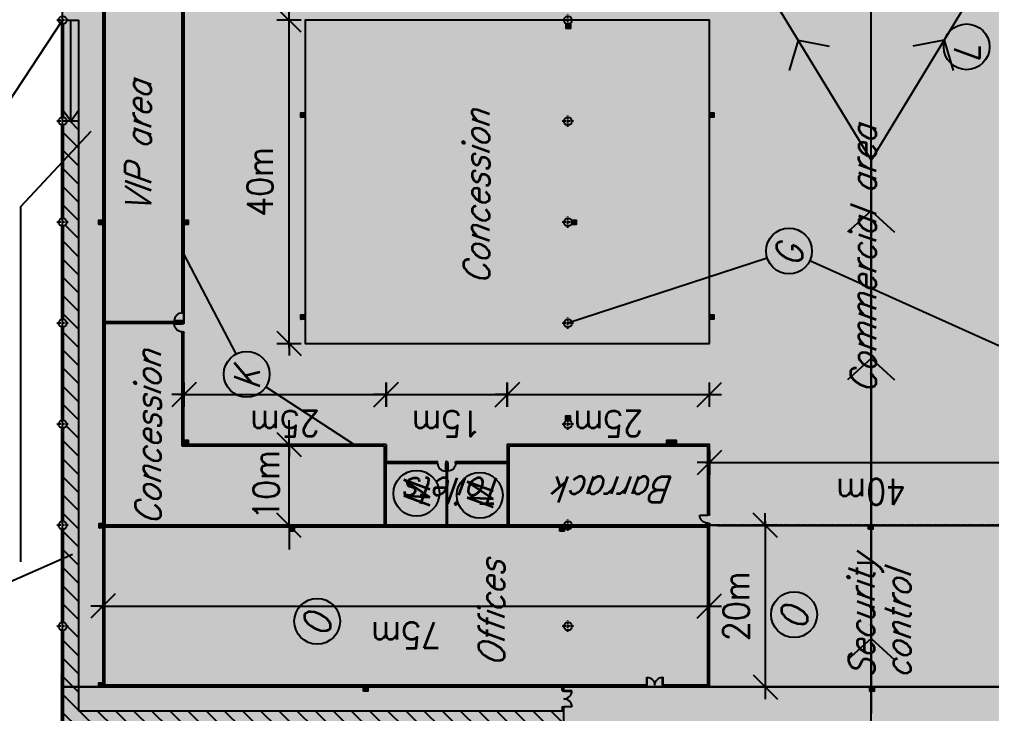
# Model space of a CAD drawing. Header units: millimetres. Extents: x -1 to 12300, y -1929 to 2470.
# Drawn here: x 7131 to 7251.3, y -1260 to -1174.1 of the extents above; entities that cross this region are included whole.
import ezdxf

# ---------------------------------------------------------------- set-up
doc = ezdxf.new("R2010")
doc.units = ezdxf.units.MM
doc.linetypes.add('DASHDOTBERNUZ', pattern=[0.8, 0.4, -0.2, 0, -0.2])
doc.linetypes.add('HIDDENBERNUZ', pattern=[0.3, 0.2, -0.1])
doc.layers.get('0').update_dxf_attribs({"color": 250})
for name, color, linetype in [('01A', 250, 'HIDDENBERNUZ'), ('01C', 250, 'Continuous'), ('01cotes', 200, 'Continuous'), ('01TXT', 250, 'Continuous'), ('01TXTINCENDIext', 7, 'Continuous'), ('01TXTINCENDIman', 7, 'Continuous'), ('01TXTmaterial', 31, 'Continuous'), ('05CPIL', 250, 'Continuous'), ('0Terminal', 250, 'Continuous'), ('espais terminal', 9, 'Continuous'), ('fluxes', 9, 'Continuous')]:
    doc.layers.add(name, color=color, linetype=linetype)
doc.layers.add('_AUXILIAR', color=135, linetype='Continuous', plot=False)
doc.layers.add('TR-AUX-OFICINES', color=9, linetype='Continuous', plot=False)
doc.styles.add('_FERROS', font='romans.shx', dxfattribs={"width": 0.9})
doc.styles.add('_PEGATINES', font='romans.shx', dxfattribs={"width": 0.9, "oblique": 20})
doc.dimstyles.new('_100PS1500', dxfattribs={"dimtxt": 3.2, "dimasz": 3, "dimexe": 0.18, "dimexo": 0.0625, "dimgap": 2, "dimtad": 1, "dimrnd": 0.01, "dimzin": 12, "dimdsep": 46, "dimtxsty": '_FERROS', "dimblk": 'OBLIQUE', "dimcen": 0.09, "dimdle": 0.5, "dimse1": 1, "dimse2": 1, "dimclrt": 7, "dimadec": 0, "dimazin": 0, "dimtfac": 1, "dimtix": 1, "dimtmove": 2, "dimatfit": 3, "dimldrblk": 'OBLIQUE', "dimfxl": 1, "dimtvp": 0.882353, "dimtolj": 1, "dimtzin": 0, "dimarcsym": 0})

# ---------------------------------------------------------------- blocks, each defined once
blk = doc.blocks.new('_PIL0')
at = {"color": 3, "linetype": 'DASHDOTBERNUZ', "ltscale": 0.4}
for p, q in [((0.7, 0), (-0.7, 0)), ((0, -0.7), (0, 0.7))]:
    blk.add_line(p, q, dxfattribs=at)
blk.add_circle((0, 0), 0.5)
blk = doc.blocks.new('*U20')
at = {"layer": '05CPIL'}
blk.add_blockref('_PIL0', (0, 0), dxfattribs=at)
blk = doc.blocks.new('*U21')
at = {"layer": '05CPIL', "color": 0, "linetype": 'ByBlock', "lineweight": -2, "transparency": 16777216}
for p in [(0, 125), (62.5, 125), (0, 112.5), (62.5, 112.5), (0, 100), (62.5, 100), (0, 87.5), (62.5, 87.5), (0, 75), (62.5, 75), (0, 62.5), (62.5, 62.5), (0, 50), (62.5, 50), (0, 37.5), (62.5, 37.5), (0, 25), (62.5, 25), (0, 12.5), (62.5, 12.5), (0, 0), (62.5, 0)]:
    blk.add_blockref('*U20', p, dxfattribs=at)
blk = doc.blocks.new('portadoble')
at = {"layer": '01C'}
for p, q in [((0, -0.2), (0, 0)), ((0, 0), (0.08, 0)), ((0.08, 0), (0.08, -0.2)), ((2.08, 0), (2.08, -0.2)), ((2.15, 0), (2.08, 0)), ((2.15, -0.2), (2.15, 0)), ((0.08, -0.2), (0, -0.2)), ((0.08, -1.2), (0.08, -0.2)), ((0.08, -0.2), (0.11, -0.2)), ((0.11, -1.2), (0.08, -1.2)), ((0.11, -0.2), (0.11, -1.2)), ((2.04, -0.2), (2.04, -1.2)), ((2.08, -0.2), (2.04, -0.2)), ((2.04, -1.2), (2.08, -1.2)), ((2.08, -1.2), (2.08, -0.2)), ((2.08, -0.2), (2.15, -0.2))]:
    blk.add_line(p, q, dxfattribs=at)
for centre, start, end in [((0.07, -0.2), 271.9192, 359.9782), ((2.08, -0.2), 180.0219, 268.0808)]:
    blk.add_arc(centre, 1, start, end, dxfattribs=at)
blk = doc.blocks.new('_Oblique')
for p, q in [((0, -0.5), (0, 0.5)), ((0, 0), (0.5, 0))]:
    blk.add_line(p, q)
at = {"layer": '01C', "color": 7, "linetype": 'ByBlock', "lineweight": -2}
blk.add_line((-0.5, -0.5), (0.5, 0.5), dxfattribs=at)
blk = doc.blocks.new('*D84')
at = {"layer": '01cotes', "color": 0, "lineweight": -2, "transparency": 16777216}
blk.add_line((7164.4, -1214.73), (7164.4, -1173.73), dxfattribs=at)
at = {"layer": 'DEFPOINTS', "color": 0, "transparency": 16777216}
for p in [(7164.4, -1174.23), (7164.4, -1174.23), (7164.4, -1214.23)]:
    blk.add_point(p, dxfattribs=at)
at = {"layer": '01cotes', "color": 0, "lineweight": -2, "transparency": 16777216, "xscale": 3, "yscale": 3, "zscale": 3}
for p, rotation in [((7164.4, -1174.23), 90), ((7164.4, -1214.23), 270)]:
    blk.add_blockref('_Oblique', p, dxfattribs=dict(at, rotation=rotation))
at = {"layer": '01cotes', "color": 7, "transparency": 16777216, "insert": (7160.8, -1194.23), "char_height": 3.2, "attachment_point": 5, "rotation": 90, "style": '_FERROS'}
blk.add_mtext('\\A1;40m', dxfattribs=at)
blk = doc.blocks.new('*D87')
at = {"layer": '01cotes', "color": 0, "lineweight": -2, "transparency": 16777216}
blk.add_line((7223.31, -1236.23), (7223.31, -1257.23), dxfattribs=at)
at = {"layer": 'DEFPOINTS', "color": 0, "transparency": 16777216}
for p in [(7223.31, -1236.73), (7223.31, -1256.73), (7223.31, -1256.73)]:
    blk.add_point(p, dxfattribs=at)
at = {"layer": '01cotes', "color": 0, "lineweight": -2, "transparency": 16777216, "xscale": 3, "yscale": 3, "zscale": 3}
for p, rotation in [((7223.31, -1236.73), 90), ((7223.31, -1256.73), 270)]:
    blk.add_blockref('_Oblique', p, dxfattribs=dict(at, rotation=rotation))
at = {"layer": '01cotes', "color": 7, "transparency": 16777216, "insert": (7219.71, -1246.73), "char_height": 3.2, "attachment_point": 5, "rotation": 90, "style": '_FERROS'}
blk.add_mtext('\\A1;20m', dxfattribs=at)
blk = doc.blocks.new('Porta')
at = {"layer": '01C'}
for p, q in [((0, 0.03), (-1, 0.03)), ((-1, 0.03), (-1, 0)), ((-1, 0), (0, 0)), ((0, 1.08), (0, 1)), ((0.2, 1.08), (0, 1.08)), ((0, 1), (0.2, 1)), ((0, 0), (0, 0.03)), ((0, 0), (0, -0.08)), ((0.2, 0), (0, 0)), ((0.2, 1), (0.2, 1.08)), ((0.2, -0.08), (0.2, 0)), ((0, -0.08), (0.2, -0.08))]:
    blk.add_line(p, q, dxfattribs=at)
blk.add_arc((0, 0), 1, 90.0219, 178.0808, dxfattribs=at)
blk = doc.blocks.new('*D202')
at = {"layer": '01cotes', "color": 0, "lineweight": -2, "transparency": 16777216}
blk.add_line((7215.89, -1228.98), (7256.89, -1228.98), dxfattribs=at)
at = {"layer": 'DEFPOINTS', "color": 0, "transparency": 16777216}
for p in [(7216.39, -1228.98), (7256.39, -1228.98), (7256.39, -1228.98)]:
    blk.add_point(p, dxfattribs=at)
at = {"layer": '01cotes', "color": 0, "lineweight": -2, "transparency": 16777216, "xscale": 3, "yscale": 3, "zscale": 3, "rotation": 180}
blk.add_blockref('_Oblique', (7216.39, -1228.98), dxfattribs=at)
at = {"layer": '01cotes', "color": 0, "lineweight": -2, "transparency": 16777216, "xscale": 3, "yscale": 3, "zscale": 3}
blk.add_blockref('_Oblique', (7256.39, -1228.98), dxfattribs=at)
at = {"layer": '01cotes', "color": 7, "transparency": 16777216, "insert": (7236.39, -1232.58), "char_height": 3.2, "attachment_point": 5, "rotation": 180, "style": '_FERROS'}
blk.add_mtext('\\A1;40m', dxfattribs=at)
blk = doc.blocks.new('*D203')
at = {"layer": '01cotes', "color": 0, "lineweight": -2, "transparency": 16777216}
blk.add_line((7190.89, -1220.56), (7216.89, -1220.56), dxfattribs=at)
at = {"layer": 'DEFPOINTS', "color": 0, "transparency": 16777216}
for p in [(7191.39, -1220.56), (7216.39, -1220.56), (7216.39, -1220.56)]:
    blk.add_point(p, dxfattribs=at)
at = {"layer": '01cotes', "color": 0, "lineweight": -2, "transparency": 16777216, "xscale": 3, "yscale": 3, "zscale": 3, "rotation": 180}
blk.add_blockref('_Oblique', (7191.39, -1220.56), dxfattribs=at)
at = {"layer": '01cotes', "color": 0, "lineweight": -2, "transparency": 16777216, "xscale": 3, "yscale": 3, "zscale": 3}
blk.add_blockref('_Oblique', (7216.39, -1220.56), dxfattribs=at)
at = {"layer": '01cotes', "color": 7, "transparency": 16777216, "insert": (7203.89, -1224.16), "char_height": 3.2, "attachment_point": 5, "rotation": 180, "style": '_FERROS'}
blk.add_mtext('\\A1;25m', dxfattribs=at)
blk = doc.blocks.new('*D204')
at = {"layer": '01cotes', "color": 0, "lineweight": -2, "transparency": 16777216}
blk.add_line((7175.89, -1220.56), (7191.89, -1220.56), dxfattribs=at)
at = {"layer": 'DEFPOINTS', "color": 0, "transparency": 16777216}
for p in [(7176.39, -1220.56), (7191.39, -1220.56), (7191.39, -1220.56)]:
    blk.add_point(p, dxfattribs=at)
at = {"layer": '01cotes', "color": 0, "lineweight": -2, "transparency": 16777216, "xscale": 3, "yscale": 3, "zscale": 3, "rotation": 180}
blk.add_blockref('_Oblique', (7176.39, -1220.56), dxfattribs=at)
at = {"layer": '01cotes', "color": 0, "lineweight": -2, "transparency": 16777216, "xscale": 3, "yscale": 3, "zscale": 3}
blk.add_blockref('_Oblique', (7191.39, -1220.56), dxfattribs=at)
at = {"layer": '01cotes', "color": 7, "transparency": 16777216, "insert": (7183.89, -1224.16), "char_height": 3.2, "attachment_point": 5, "rotation": 180, "style": '_FERROS'}
blk.add_mtext('\\A1;15m', dxfattribs=at)
blk = doc.blocks.new('*D205')
at = {"layer": '01cotes', "color": 0, "lineweight": -2, "transparency": 16777216}
blk.add_line((7150.89, -1220.56), (7176.89, -1220.56), dxfattribs=at)
at = {"layer": 'DEFPOINTS', "color": 0, "transparency": 16777216}
for p in [(7151.39, -1220.56), (7176.39, -1220.56), (7176.39, -1220.56)]:
    blk.add_point(p, dxfattribs=at)
at = {"layer": '01cotes', "color": 0, "lineweight": -2, "transparency": 16777216, "xscale": 3, "yscale": 3, "zscale": 3, "rotation": 180}
blk.add_blockref('_Oblique', (7151.39, -1220.56), dxfattribs=at)
at = {"layer": '01cotes', "color": 0, "lineweight": -2, "transparency": 16777216, "xscale": 3, "yscale": 3, "zscale": 3}
blk.add_blockref('_Oblique', (7176.39, -1220.56), dxfattribs=at)
at = {"layer": '01cotes', "color": 7, "transparency": 16777216, "insert": (7163.89, -1224.16), "char_height": 3.2, "attachment_point": 5, "rotation": 180, "style": '_FERROS'}
blk.add_mtext('\\A1;25m', dxfattribs=at)
blk = doc.blocks.new('*D206')
at = {"layer": '01cotes', "color": 0, "lineweight": -2, "transparency": 16777216}
blk.add_line((7140.89, -1246.73), (7216.89, -1246.73), dxfattribs=at)
at = {"layer": 'DEFPOINTS', "color": 0, "transparency": 16777216}
for p in [(7141.39, -1246.73), (7216.39, -1246.73), (7216.39, -1246.73)]:
    blk.add_point(p, dxfattribs=at)
at = {"layer": '01cotes', "color": 0, "lineweight": -2, "transparency": 16777216, "xscale": 3, "yscale": 3, "zscale": 3, "rotation": 180}
blk.add_blockref('_Oblique', (7141.39, -1246.73), dxfattribs=at)
at = {"layer": '01cotes', "color": 0, "lineweight": -2, "transparency": 16777216, "xscale": 3, "yscale": 3, "zscale": 3}
blk.add_blockref('_Oblique', (7216.39, -1246.73), dxfattribs=at)
at = {"layer": '01cotes', "color": 7, "transparency": 16777216, "insert": (7178.89, -1250.33), "char_height": 3.2, "attachment_point": 5, "rotation": 180, "style": '_FERROS'}
blk.add_mtext('\\A1;75m', dxfattribs=at)
blk = doc.blocks.new('*D235')
at = {"layer": '01cotes', "color": 0, "lineweight": -2, "transparency": 16777216}
for p, q in [((7164.4, -1226.73), (7164.4, -1223.73)), ((7164.4, -1236.73), (7164.4, -1226.73)), ((7164.4, -1236.73), (7164.4, -1239.73))]:
    blk.add_line(p, q, dxfattribs=at)
at = {"layer": 'DEFPOINTS', "color": 0, "transparency": 16777216}
for p in [(7164.4, -1226.73), (7164.4, -1226.73), (7164.4, -1236.73)]:
    blk.add_point(p, dxfattribs=at)
at = {"layer": '01cotes', "color": 0, "lineweight": -2, "transparency": 16777216, "xscale": 3, "yscale": 3, "zscale": 3}
for p, rotation in [((7164.4, -1226.73), 270), ((7164.4, -1236.73), 90)]:
    blk.add_blockref('_Oblique', p, dxfattribs=dict(at, rotation=rotation))
at = {"layer": '01cotes', "color": 7, "transparency": 16777216, "insert": (7161.57, -1231.73), "char_height": 3.2, "attachment_point": 5, "rotation": 90, "style": '_FERROS'}
blk.add_mtext('\\A1;10m', dxfattribs=at)
blk = doc.blocks.new('A$C39DC0D00')
at = {"layer": '01TXTINCENDIext'}
h = blk.add_hatch(color=7, dxfattribs=at)
h.dxf.hatch_style = 1
h.paths.add_polyline_path([(0.53, 0.54), (0, 0.54), (0, 0), (0.53, 0)])
h.paths.add_polyline_path([(0.51, 0.51), (0.51, 0.03, -0.414214), (0.5, 0.02), (0.03, 0.02, -0.414214), (0.02, 0.03), (0.02, 0.51, -0.414214), (0.03, 0.52), (0.5, 0.52, -0.414214)], flags=16)
h.paths.add_polyline_path([(0.35, 0.45), (0.34, 0.44), (0.34, 0.45), (0.33, 0.45), (0.32, 0.45), (0.32, 0.45), (0.31, 0.45), (0.31, 0.45), (0.29, 0.45), (0.27, 0.45), (0.27, 0.45), (0.27, 0.45), (0.27, 0.45), (0.27, 0.44), (0.27, 0.44), (0.28, 0.43), (0.28, 0.42, -0.120407), (0.33, 0.4, -0.22624), (0.33, 0.39), (0.33, 0.05, -0.414214), (0.32, 0.04), (0.21, 0.04, -0.414214), (0.19, 0.05), (0.19, 0.08), (0.17, 0.08), (0.17, 0.08), (0.17, 0.1), (0.17, 0.1), (0.17, 0.11), (0.17, 0.11), (0.17, 0.14), (0.17, 0.14), (0.17, 0.14), (0.17, 0.17), (0.16, 0.19), (0.14, 0.24), (0.13, 0.27), (0.12, 0.29), (0.12, 0.31), (0.11, 0.33), (0.11, 0.35), (0.11, 0.38), (0.12, 0.39), (0.13, 0.4), (0.14, 0.42), (0.15, 0.43), (0.16, 0.44), (0.18, 0.44), (0.2, 0.45), (0.22, 0.46), (0.24, 0.46), (0.25, 0.46), (0.25, 0.46), (0.28, 0.48), (0.31, 0.49), (0.33, 0.5), (0.33, 0.49), (0.32, 0.49), (0.29, 0.47), (0.28, 0.47), (0.29, 0.47), (0.31, 0.46), (0.33, 0.46), (0.35, 0.45), (0.35, 0.45)], flags=0)
h.paths.add_polyline_path([(0.25, 0.44), (0.25, 0.44), (0.25, 0.44), (0.25, 0.44), (0.25, 0.43), (0.24, 0.42, 0.110621), (0.2, 0.4, 0.22624), (0.19, 0.39), (0.19, 0.1), (0.19, 0.1), (0.18, 0.1), (0.18, 0.11), (0.19, 0.11), (0.19, 0.14), (0.18, 0.14), (0.18, 0.15), (0.18, 0.17), (0.17, 0.2), (0.16, 0.23), (0.14, 0.27), (0.13, 0.3), (0.13, 0.33), (0.12, 0.35), (0.13, 0.37), (0.13, 0.39), (0.14, 0.41), (0.16, 0.42), (0.18, 0.43), (0.21, 0.44), (0.22, 0.44)], flags=0)
h = blk.add_hatch(color=10, dxfattribs=at)
h.paths.add_polyline_path([(0.51, 0.51, 0.414214), (0.5, 0.52), (0.03, 0.52, 0.414214), (0.02, 0.51), (0.02, 0.03, 0.414214), (0.03, 0.02), (0.5, 0.02, 0.414214), (0.51, 0.03)])
h.paths.add_polyline_path([(0.12, 0.31), (0.11, 0.33), (0.11, 0.35), (0.11, 0.38), (0.12, 0.39), (0.13, 0.4), (0.14, 0.42), (0.15, 0.43), (0.16, 0.44), (0.18, 0.44), (0.2, 0.45), (0.22, 0.46), (0.24, 0.46), (0.25, 0.46), (0.25, 0.46), (0.28, 0.48), (0.31, 0.49), (0.33, 0.5), (0.33, 0.49), (0.32, 0.49), (0.29, 0.47), (0.28, 0.47), (0.29, 0.47), (0.31, 0.46), (0.33, 0.46), (0.35, 0.45), (0.35, 0.45), (0.35, 0.45), (0.34, 0.44), (0.34, 0.45), (0.33, 0.45), (0.32, 0.45), (0.32, 0.45), (0.31, 0.45), (0.31, 0.45), (0.29, 0.45), (0.27, 0.45), (0.27, 0.45), (0.27, 0.45), (0.27, 0.45), (0.27, 0.44), (0.27, 0.44), (0.28, 0.43), (0.28, 0.42, -0.120407), (0.33, 0.4, -0.22624), (0.33, 0.39), (0.33, 0.05, -0.414214), (0.32, 0.04), (0.21, 0.04, -0.414214), (0.19, 0.05), (0.19, 0.08), (0.17, 0.08), (0.17, 0.08), (0.17, 0.1), (0.17, 0.1), (0.17, 0.11), (0.17, 0.11), (0.17, 0.14), (0.17, 0.14), (0.17, 0.14), (0.17, 0.17), (0.16, 0.19), (0.14, 0.24), (0.13, 0.27), (0.12, 0.29)], flags=16)
h.paths.add_polyline_path([(0.13, 0.33), (0.12, 0.35), (0.13, 0.37), (0.13, 0.39), (0.14, 0.41), (0.16, 0.42), (0.18, 0.43), (0.21, 0.44), (0.22, 0.44), (0.25, 0.44), (0.25, 0.44), (0.25, 0.44), (0.25, 0.44), (0.25, 0.43), (0.24, 0.42, 0.110621), (0.2, 0.4, 0.22624), (0.19, 0.39), (0.19, 0.1), (0.19, 0.1), (0.18, 0.1), (0.18, 0.11), (0.19, 0.11), (0.19, 0.14), (0.18, 0.14), (0.18, 0.15), (0.18, 0.17), (0.17, 0.2), (0.16, 0.23), (0.14, 0.27), (0.13, 0.3)], flags=0)
h.paths.add_polyline_path([(0.19, 0.39, -0.22624), (0.2, 0.4, -0.110621), (0.24, 0.42), (0.25, 0.43), (0.25, 0.44), (0.25, 0.44), (0.25, 0.44), (0.25, 0.44), (0.22, 0.44), (0.21, 0.44), (0.18, 0.43), (0.16, 0.42), (0.14, 0.41), (0.13, 0.39), (0.13, 0.37), (0.12, 0.35), (0.13, 0.33), (0.13, 0.3), (0.14, 0.27), (0.16, 0.23), (0.17, 0.2), (0.18, 0.17), (0.18, 0.15), (0.18, 0.14), (0.19, 0.14), (0.19, 0.11), (0.18, 0.11), (0.18, 0.1), (0.19, 0.1), (0.19, 0.1)], flags=0)
h = blk.add_hatch(color=255, dxfattribs=at)
h.paths.add_polyline_path([(0.33, 0.39, 0.22624), (0.33, 0.4, 0.120407), (0.28, 0.42), (0.28, 0.43), (0.27, 0.44), (0.27, 0.44), (0.27, 0.45), (0.27, 0.45), (0.27, 0.45), (0.27, 0.45), (0.29, 0.45), (0.31, 0.45), (0.31, 0.45), (0.32, 0.45), (0.32, 0.45), (0.33, 0.45), (0.34, 0.45), (0.34, 0.44), (0.35, 0.45), (0.35, 0.45), (0.35, 0.45), (0.33, 0.46), (0.31, 0.46), (0.29, 0.47), (0.28, 0.47), (0.29, 0.47), (0.32, 0.49), (0.33, 0.49), (0.33, 0.5), (0.31, 0.49), (0.28, 0.48), (0.25, 0.46), (0.25, 0.46), (0.24, 0.46), (0.22, 0.46), (0.2, 0.45), (0.18, 0.44), (0.16, 0.44), (0.15, 0.43), (0.14, 0.42), (0.13, 0.4), (0.12, 0.39), (0.11, 0.38), (0.11, 0.35), (0.11, 0.33), (0.12, 0.31), (0.12, 0.29), (0.13, 0.27), (0.14, 0.24), (0.16, 0.19), (0.17, 0.17), (0.17, 0.14), (0.17, 0.14), (0.17, 0.14), (0.17, 0.11), (0.17, 0.11), (0.17, 0.1), (0.17, 0.1), (0.17, 0.08), (0.17, 0.08), (0.19, 0.08), (0.19, 0.05, 0.414214), (0.21, 0.04), (0.32, 0.04, 0.414214), (0.33, 0.05)])
h.paths.add_polyline_path([(0.19, 0.1), (0.19, 0.1), (0.18, 0.1), (0.18, 0.11), (0.19, 0.11), (0.19, 0.14), (0.18, 0.14), (0.18, 0.15), (0.18, 0.17), (0.17, 0.2), (0.16, 0.23), (0.14, 0.27), (0.13, 0.3), (0.13, 0.33), (0.12, 0.35), (0.13, 0.37), (0.13, 0.39), (0.14, 0.41), (0.16, 0.42), (0.18, 0.43), (0.21, 0.44), (0.22, 0.44), (0.25, 0.44), (0.25, 0.44), (0.25, 0.44), (0.25, 0.44), (0.25, 0.43), (0.24, 0.42, 0.110621), (0.2, 0.4, 0.22624), (0.19, 0.39)], flags=16)
blk.add_hatch(color=10, dxfattribs=at).paths.add_polyline_path([(0.19, 0.39, -0.22624), (0.2, 0.4, -0.110621), (0.24, 0.42), (0.25, 0.43), (0.25, 0.44), (0.25, 0.44), (0.25, 0.44), (0.25, 0.44), (0.22, 0.44), (0.21, 0.44), (0.18, 0.43), (0.16, 0.42), (0.14, 0.41), (0.13, 0.39), (0.13, 0.37), (0.12, 0.35), (0.13, 0.33), (0.13, 0.3), (0.14, 0.27), (0.16, 0.23), (0.17, 0.2), (0.18, 0.17), (0.18, 0.15), (0.18, 0.14), (0.19, 0.14), (0.19, 0.11), (0.18, 0.11), (0.18, 0.1), (0.19, 0.1), (0.19, 0.1)])
at = {"layer": '01TXTINCENDIext', "color": 255}
for p, q in [((0.02, 0.03), (0.02, 0.51)), ((0.03, 0.52), (0.5, 0.52)), ((0.5, 0.02), (0.03, 0.02)), ((0.51, 0.51), (0.51, 0.03))]:
    blk.add_line(p, q, dxfattribs=at)
at = {"layer": '01TXTINCENDIext', "color": 7}
blk.add_lwpolyline([(0, 0.54), (0.53, 0.54), (0.53, 0), (0, 0)], close=True, dxfattribs=at)
at = {"layer": '01TXTINCENDIext', "color": 255}
for points in [[(0.28, 0.42), (0.28, 0.43), (0.27, 0.44), (0.27, 0.44), (0.27, 0.45), (0.27, 0.45), (0.27, 0.45), (0.27, 0.45), (0.29, 0.45), (0.31, 0.45), (0.31, 0.45), (0.32, 0.45), (0.32, 0.45), (0.33, 0.45), (0.34, 0.45), (0.34, 0.44), (0.35, 0.45), (0.35, 0.45), (0.35, 0.45), (0.33, 0.46), (0.31, 0.46), (0.29, 0.47), (0.28, 0.47), (0.29, 0.47), (0.32, 0.49), (0.33, 0.49), (0.33, 0.5), (0.31, 0.49), (0.28, 0.48), (0.25, 0.46), (0.25, 0.46), (0.24, 0.46), (0.22, 0.46), (0.2, 0.45), (0.18, 0.44), (0.16, 0.44), (0.15, 0.43), (0.14, 0.42), (0.13, 0.4), (0.12, 0.39), (0.11, 0.38), (0.11, 0.35), (0.11, 0.33), (0.12, 0.31), (0.12, 0.29), (0.13, 0.27), (0.14, 0.24), (0.16, 0.19), (0.17, 0.17), (0.17, 0.14), (0.17, 0.14), (0.17, 0.14), (0.17, 0.11), (0.17, 0.11), (0.17, 0.1), (0.17, 0.1), (0.17, 0.08), (0.17, 0.08), (0.19, 0.08)], [(0.19, 0.1), (0.19, 0.1), (0.18, 0.1), (0.18, 0.11), (0.19, 0.11), (0.19, 0.14), (0.18, 0.14), (0.18, 0.15), (0.18, 0.17), (0.17, 0.2), (0.16, 0.23), (0.14, 0.27), (0.13, 0.3), (0.13, 0.33), (0.12, 0.35), (0.13, 0.37), (0.13, 0.39), (0.14, 0.41), (0.16, 0.42), (0.18, 0.43), (0.21, 0.44), (0.22, 0.44), (0.25, 0.44), (0.25, 0.44), (0.25, 0.44), (0.25, 0.44), (0.25, 0.43), (0.24, 0.42)], [(0.19, 0.39), (0.19, 0.1)]]:
    blk.add_lwpolyline(points, dxfattribs=at)
blk.add_lwpolyline([(0.19, 0.08), (0.19, 0.05, 0.414214), (0.21, 0.04), (0.32, 0.04, 0.414214), (0.33, 0.05), (0.33, 0.39)], format="xyb", dxfattribs=at)
for centre, radius, start, end in [((0.03, 0.51), 0.0144, 90, 180), ((0.03, 0.03), 0.0144, 180, 270), ((0.21, 0.39), 0.0128, 129.008, 180), ((0.26, 0.32), 0.105, 103.7582, 129.008), ((0.26, 0.32), 0.105, 50.992, 78.4551), ((0.32, 0.39), 0.0128, 0, 50.992), ((0.5, 0.51), 0.0144, 0, 90), ((0.5, 0.03), 0.0144, 270, 0)]:
    blk.add_arc(centre, radius, start, end, dxfattribs=at)
blk = doc.blocks.new('MANGERA')
at = {"layer": '01TXTINCENDIext'}
h = blk.add_hatch(color=7, dxfattribs=at)
h.dxf.hatch_style = 1
h.paths.add_polyline_path([(0.53, 0.54), (0, 0.54), (0, 0), (0.53, 0)])
h.paths.add_polyline_path([(0.03, 0.52), (0.5, 0.52, -0.414214), (0.51, 0.51), (0.51, 0.03, -0.414214), (0.5, 0.02), (0.03, 0.02, -0.414214), (0.02, 0.03), (0.02, 0.51, -0.414214)], flags=16)
h.paths.add_polyline_path([(0.1, 0.49), (0.11, 0.49), (0.11, 0.2), (0.1, 0.2)], flags=0)
h.paths.add_polyline_path([(0.15, 0.48), (0.15, 0.18, -1), (0.12, 0.18), (0.12, 0.48, -1)], flags=0)
h.paths.add_polyline_path([(0.19, 0.48), (0.19, 0.2, -1), (0.16, 0.2), (0.16, 0.48, -1)], flags=0)
h.paths.add_polyline_path([(0.22, 0.48), (0.22, 0.2, -1), (0.2, 0.2), (0.2, 0.48, -1)], flags=0)
h.paths.add_polyline_path([(0.26, 0.48), (0.26, 0.2, -1), (0.23, 0.2), (0.23, 0.48, -1)], flags=0)
h.paths.add_polyline_path([(0.3, 0.48), (0.3, 0.2, -1), (0.27, 0.2), (0.27, 0.48, -1)], flags=0)
h.paths.add_polyline_path([(0.31, 0.49), (0.31, 0.49), (0.31, 0.35), (0.37, 0.35, -25.210419), (0.37, 0.35), (0.31, 0.35), (0.31, 0.2), (0.31, 0.2)], flags=0)
h.paths.add_polyline_path([(0.11, 0.16), (0.15, 0.16), (0.15, 0.15), (0.11, 0.15)], flags=0)
h.paths.add_polyline_path([(0.4, 0.38), (0.4, 0.35), (0.37, 0.35, -0.36031)], flags=0)
h.paths.add_polyline_path([(0.12, 0.15), (0.15, 0.15), (0.15, 0.12), (0.12, 0.12)], flags=0)
h.paths.add_polyline_path([(0.37, 0.35), (0.4, 0.35), (0.4, 0.32, -0.36031)], flags=0)
h.paths.add_polyline_path([(0.41, 0.38, -0.36031), (0.44, 0.35), (0.41, 0.35)], flags=0)
h.paths.add_polyline_path([(0.11, 0.12), (0.15, 0.12), (0.15, 0.11), (0.11, 0.11)], flags=0)
h.paths.add_polyline_path([(0.41, 0.35), (0.44, 0.35, -0.36031), (0.41, 0.32)], flags=0)
h.paths.add_polyline_path([(0.12, 0.1), (0.15, 0.1), (0.14, 0.07), (0.12, 0.07)], flags=0)
h.paths.add_polyline_path([(0.13, 0.06), (0.14, 0.06), (0.14, 0.05), (0.13, 0.05)], flags=0)
h = blk.add_hatch(color=10, dxfattribs=at)
h.paths.add_polyline_path([(0.03, 0.52, 0.414214), (0.02, 0.51), (0.02, 0.03, 0.414214), (0.03, 0.02), (0.5, 0.02, 0.414214), (0.51, 0.03), (0.51, 0.51, 0.414214), (0.5, 0.52)])
h.paths.add_polyline_path([(0.37, 0.35), (0.31, 0.35), (0.31, 0.2), (0.31, 0.2), (0.31, 0.49), (0.31, 0.49), (0.31, 0.35), (0.37, 0.35, -25.210419)], flags=16)
h.paths.add_polyline_path([(0.41, 0.38, -0.36031), (0.44, 0.35), (0.41, 0.35)], flags=0)
h.paths.add_polyline_path([(0.4, 0.38), (0.4, 0.35), (0.37, 0.35, -0.36031)], flags=0)
h.paths.add_polyline_path([(0.44, 0.35, -0.36031), (0.41, 0.32), (0.41, 0.35)], flags=0)
h.paths.add_polyline_path([(0.4, 0.35), (0.4, 0.32, -0.36031), (0.37, 0.35)], flags=0)
h.paths.add_polyline_path([(0.3, 0.2, -1), (0.27, 0.2), (0.27, 0.48, -1), (0.3, 0.48)], flags=16)
h.paths.add_polyline_path([(0.26, 0.2, -1), (0.23, 0.2), (0.23, 0.48, -1), (0.26, 0.48)], flags=16)
h.paths.add_polyline_path([(0.22, 0.2, -1), (0.2, 0.2), (0.2, 0.48, -1), (0.22, 0.48)], flags=16)
h.paths.add_polyline_path([(0.19, 0.2, -1), (0.16, 0.2), (0.16, 0.48, -1), (0.19, 0.48)], flags=16)
h.paths.add_polyline_path([(0.15, 0.18, -1), (0.12, 0.18), (0.12, 0.48, -1), (0.15, 0.48)], flags=16)
h.paths.add_polyline_path([(0.11, 0.2), (0.1, 0.2), (0.1, 0.49), (0.11, 0.49)], flags=16)
h.paths.add_polyline_path([(0.15, 0.16), (0.15, 0.15), (0.11, 0.15), (0.11, 0.16)], flags=16)
h.paths.add_polyline_path([(0.15, 0.15), (0.15, 0.12), (0.12, 0.12), (0.12, 0.15)], flags=16)
h.paths.add_polyline_path([(0.15, 0.12), (0.15, 0.11), (0.11, 0.11), (0.11, 0.12)], flags=16)
h.paths.add_polyline_path([(0.15, 0.1), (0.14, 0.07), (0.12, 0.07), (0.12, 0.1)], flags=16)
h.paths.add_polyline_path([(0.14, 0.06), (0.14, 0.05), (0.13, 0.05), (0.13, 0.06)], flags=16)
h = blk.add_hatch(color=7, dxfattribs=at)
h.dxf.hatch_style = 1
h.paths.add_polyline_path([(0.15, 0.48, 1), (0.12, 0.48), (0.12, 0.18, 1), (0.15, 0.18)])
h.paths.add_polyline_path([(0.19, 0.48, 1), (0.16, 0.48), (0.16, 0.2, 1), (0.19, 0.2)])
h.paths.add_polyline_path([(0.22, 0.48, 1), (0.2, 0.48), (0.2, 0.2, 1), (0.22, 0.2)])
h.paths.add_polyline_path([(0.26, 0.48, 1), (0.23, 0.48), (0.23, 0.2, 1), (0.26, 0.2)])
h.paths.add_polyline_path([(0.3, 0.48, 1), (0.27, 0.48), (0.27, 0.2, 1), (0.3, 0.2)])
h.paths.add_polyline_path([(0.11, 0.49), (0.1, 0.49), (0.1, 0.2), (0.11, 0.2)])
h.paths.add_polyline_path([(0.31, 0.49), (0.31, 0.49), (0.31, 0.2), (0.31, 0.2)])
h.paths.add_polyline_path([(0.37, 0.35), (0.31, 0.35), (0.31, 0.35), (0.37, 0.35, 25.210419)])
h.paths.add_polyline_path([(0.37, 0.35), (0.4, 0.35), (0.4, 0.32, -0.36031)], flags=16)
h.paths.add_polyline_path([(0.37, 0.35, -0.36031), (0.4, 0.38), (0.4, 0.35)], flags=16)
h.paths.add_polyline_path([(0.41, 0.35), (0.44, 0.35, -0.36031), (0.41, 0.32)], flags=16)
h.paths.add_polyline_path([(0.41, 0.35), (0.41, 0.38, -0.36031), (0.44, 0.35)], flags=16)
h.paths.add_polyline_path([(0.15, 0.16), (0.11, 0.16), (0.11, 0.15), (0.15, 0.15)])
h.paths.add_polyline_path([(0.15, 0.15), (0.12, 0.15), (0.12, 0.12), (0.15, 0.12)])
h.paths.add_polyline_path([(0.15, 0.12), (0.11, 0.12), (0.11, 0.11), (0.15, 0.11)])
h.paths.add_polyline_path([(0.15, 0.1), (0.12, 0.1), (0.12, 0.07), (0.14, 0.07)])
h.paths.add_polyline_path([(0.14, 0.06), (0.13, 0.06), (0.13, 0.05), (0.14, 0.05)])
at = {"layer": '01TXTINCENDIext', "color": 255}
for p, q in [((0.02, 0.03), (0.02, 0.51)), ((0.03, 0.52), (0.5, 0.52)), ((0.5, 0.02), (0.03, 0.02)), ((0.37, 0.35), (0.31, 0.35)), ((0.37, 0.35), (0.31, 0.35)), ((0.4, 0.35), (0.37, 0.35)), ((0.4, 0.35), (0.37, 0.35)), ((0.4, 0.38), (0.4, 0.35)), ((0.4, 0.35), (0.4, 0.32)), ((0.41, 0.38), (0.41, 0.35)), ((0.41, 0.35), (0.41, 0.32)), ((0.44, 0.35), (0.41, 0.35)), ((0.44, 0.35), (0.41, 0.35)), ((0.51, 0.51), (0.51, 0.03))]:
    blk.add_line(p, q, dxfattribs=at)
at = {"layer": '01TXTINCENDIext', "color": 7}
blk.add_lwpolyline([(0, 0.54), (0.53, 0.54), (0.53, 0), (0, 0)], close=True, dxfattribs=at)
at = {"layer": '01TXTINCENDIext', "color": 255}
for points in [[(0.1, 0.49), (0.11, 0.49), (0.11, 0.2), (0.1, 0.2)], [(0.11, 0.16), (0.15, 0.16), (0.15, 0.15), (0.11, 0.15)], [(0.11, 0.12), (0.15, 0.12), (0.15, 0.11), (0.11, 0.11)], [(0.12, 0.15), (0.15, 0.15), (0.15, 0.12), (0.12, 0.12)], [(0.12, 0.1), (0.15, 0.1), (0.14, 0.07), (0.12, 0.07)], [(0.13, 0.06), (0.14, 0.06), (0.14, 0.05), (0.13, 0.05)], [(0.31, 0.49), (0.31, 0.49), (0.31, 0.2), (0.31, 0.2)]]:
    blk.add_lwpolyline(points, close=True, dxfattribs=at)
for points in [[(0.12, 0.18), (0.12, 0.48)], [(0.15, 0.48), (0.15, 0.18)], [(0.16, 0.2), (0.16, 0.48)], [(0.19, 0.48), (0.19, 0.2)], [(0.2, 0.2), (0.2, 0.48)], [(0.22, 0.48), (0.22, 0.2)], [(0.23, 0.2), (0.23, 0.48)], [(0.26, 0.48), (0.26, 0.2)], [(0.27, 0.2), (0.27, 0.48)], [(0.3, 0.48), (0.3, 0.2)]]:
    blk.add_lwpolyline(points, dxfattribs=at)
for centre, radius, start, end in [((0.03, 0.51), 0.0144, 90, 180), ((0.03, 0.03), 0.0144, 180, 270), ((0.13, 0.48), 0.0139, 0, 180), ((0.13, 0.18), 0.0139, 180, 0), ((0.17, 0.48), 0.0139, 0, 180), ((0.17, 0.2), 0.0139, 180, 0), ((0.21, 0.48), 0.0139, 0, 180), ((0.21, 0.2), 0.0139, 180, 0), ((0.25, 0.48), 0.0139, 0, 180), ((0.25, 0.2), 0.0139, 180, 0), ((0.29, 0.48), 0.0139, 0, 180), ((0.29, 0.2), 0.0139, 180, 0), ((0.41, 0.35), 0.0384, 184.543, 175.457), ((0.41, 0.35), 0.0325, 95.3708, 174.6292), ((0.41, 0.35), 0.0325, 185.3708, 264.6292), ((0.41, 0.35), 0.0325, 5.3708, 84.6292), ((0.41, 0.35), 0.0325, 275.3708, 354.6292), ((0.5, 0.51), 0.0144, 0, 90), ((0.5, 0.03), 0.0144, 270, 0)]:
    blk.add_arc(centre, radius, start, end, dxfattribs=at)
blk = doc.blocks.new('PULSADOR')
at = {"layer": '01TXTINCENDIext'}
h = blk.add_hatch(color=10, dxfattribs=at)
h.paths.add_polyline_path([(0.53, 0.54), (0, 0.54), (0, 0), (0.53, 0)])
h.paths.add_polyline_path([(0.03, 0.52), (0.5, 0.52, -0.414214), (0.51, 0.51), (0.51, 0.03, -0.414214), (0.5, 0.02), (0.03, 0.02, -0.414214), (0.02, 0.03), (0.02, 0.51, -0.414214)], flags=16)
h.paths.add_polyline_path([(0.43, 0.27, -1), (0.09, 0.27, -1)], flags=0)
h.paths.add_polyline_path([(0.34, 0.27, -1), (0.19, 0.27, -1)], flags=0)
h = blk.add_hatch(color=7, dxfattribs=at)
h.dxf.hatch_style = 1
h.paths.add_polyline_path([(0.51, 0.51, 0.414214), (0.5, 0.52), (0.03, 0.52, 0.414214), (0.02, 0.51), (0.02, 0.03, 0.414214), (0.03, 0.02), (0.5, 0.02, 0.414214), (0.51, 0.03)])
h.paths.add_polyline_path([(0.43, 0.27, -1), (0.09, 0.27, -1)], flags=16)
h.paths.add_polyline_path([(0.34, 0.27, -1), (0.19, 0.27, -1)], flags=0)
h = blk.add_hatch(color=7, dxfattribs=at)
h.dxf.hatch_style = 1
h.paths.add_polyline_path([(0.34, 0.27, 1), (0.19, 0.27, 1)])
at = {"layer": '01TXTINCENDIext', "color": 255}
for p, q in [((0.02, 0.03), (0.02, 0.51)), ((0.5, 0.02), (0.03, 0.02)), ((0.51, 0.51), (0.51, 0.03))]:
    blk.add_line(p, q, dxfattribs=at)
at = {"layer": '01TXTINCENDIext', "color": 7}
blk.add_lwpolyline([(0, 0.54), (0.53, 0.54), (0.53, 0), (0, 0)], close=True, dxfattribs=at)
for radius in [0.17, 0.075]:
    blk.add_circle((0.26, 0.27), radius, dxfattribs=at)
at = {"layer": '01TXTINCENDIext', "color": 255}
for centre, start, end in [((0.03, 0.51), 90, 180), ((0.03, 0.03), 180, 270), ((0.5, 0.51), 0, 90), ((0.5, 0.03), 270, 0)]:
    blk.add_arc(centre, 0.0144, start, end, dxfattribs=at)

msp = doc.modelspace()

# ---------------------------------------------------------------- hatches: boundary and pattern name
at = {"layer": '01C'}
h = msp.add_hatch(dxfattribs=at)
h.set_pattern_fill('ANSI31', color=256, scale=0.5)
h.set_pattern_definition([(135, (8442.9877, 5937.7986), (-1.122532, -1.122532), [])])
h.paths.add_polyline_path([(7173.89, -1259.731), (7173.89, -1261.731), (7186.39, -1261.731), (7186.39, -1259.731)])
h.paths.add_polyline_path([(7138.39, -1227.181), (7136.49, -1227.181), (7136.49, -1236.241, -0.356394), (7136.89, -1236.731, -0.356394), (7136.49, -1237.221), (7136.49, -1241.809), (7138.39, -1241.809)])
h.paths.add_polyline_path([(7138.39, -1201.939), (7136.49, -1201.939), (7136.49, -1211.241, -0.356394), (7136.89, -1211.731, -0.356394), (7136.49, -1212.221), (7136.49, -1223.741, -0.356394), (7136.89, -1224.231, -0.356394), (7136.49, -1224.721), (7136.49, -1227.181), (7138.39, -1227.181)])
h.paths.add_polyline_path([(7138.39, -1190.354), (7136.49, -1190.354), (7136.49, -1198.741, -0.356394), (7136.89, -1199.231, -0.356394), (7136.49, -1199.721), (7136.49, -1201.939), (7138.39, -1201.939)])
h.paths.add_polyline_path([(7138.39, -1186.731), (7136.89, -1186.731, -0.356394), (7136.49, -1187.221), (7136.49, -1190.354), (7138.39, -1190.354)])
h.paths.add_polyline_path([(7138.39, -1241.809), (7136.49, -1241.809), (7136.49, -1248.741, -0.356394), (7136.89, -1249.231, -0.356394), (7136.49, -1249.721), (7136.49, -1257.634), (7138.39, -1257.634)])
h.paths.add_polyline_path([(7143.89, -1259.731), (7138.39, -1259.731), (7138.39, -1257.634), (7136.49, -1257.634), (7136.49, -1261.241, -0.356394), (7136.89, -1261.731), (7137.09, -1261.731), (7143.89, -1261.731)])
h.paths.add_polyline_path([(7173.89, -1259.731), (7143.89, -1259.731), (7143.89, -1261.731), (7173.89, -1261.731)])
h.paths.add_polyline_path([(7198.39, -1259.731), (7186.39, -1259.731), (7186.39, -1261.731), (7198.39, -1261.731)])
h.paths.add_polyline_path([(7140.39, -1261.731), (7139.89, -1261.731), (7139.89, -1263.731), (7140.39, -1263.731)])
h.paths.add_polyline_path([(7142.39, -1261.731), (7141.89, -1261.731), (7141.89, -1263.731), (7142.39, -1263.731)])
h.paths.add_polyline_path([(7144.39, -1261.731), (7143.89, -1261.731), (7143.89, -1263.731), (7144.39, -1263.731)])
h.paths.add_polyline_path([(7146.39, -1261.731), (7145.89, -1261.731), (7145.89, -1263.731), (7146.39, -1263.731)])
h.paths.add_polyline_path([(7148.39, -1261.731), (7147.89, -1261.731), (7147.89, -1263.731), (7148.39, -1263.731)])
h.paths.add_polyline_path([(7150.39, -1261.731), (7149.89, -1261.731), (7149.89, -1263.731), (7150.39, -1263.731)])
h.paths.add_polyline_path([(7152.39, -1261.731), (7151.89, -1261.731), (7151.89, -1263.731), (7152.39, -1263.731)])
h.paths.add_polyline_path([(7154.39, -1261.731), (7153.89, -1261.731), (7153.89, -1263.731), (7154.39, -1263.731)])
h.paths.add_polyline_path([(7156.39, -1261.731), (7155.89, -1261.731), (7155.89, -1263.731), (7156.39, -1263.731)])
h.paths.add_polyline_path([(7158.39, -1261.731), (7157.89, -1261.731), (7157.89, -1263.731), (7158.39, -1263.731)])
h.paths.add_polyline_path([(7160.39, -1261.731), (7159.89, -1261.731), (7159.89, -1263.731), (7160.39, -1263.731)])
h.paths.add_polyline_path([(7162.39, -1261.731), (7161.89, -1261.731), (7161.89, -1263.731), (7162.39, -1263.731)])
h.paths.add_polyline_path([(7164.39, -1261.731), (7163.89, -1261.731), (7163.89, -1263.731), (7164.39, -1263.731)])
h.paths.add_polyline_path([(7166.39, -1261.731), (7165.89, -1261.731), (7165.89, -1263.731), (7166.39, -1263.731)])
h.paths.add_polyline_path([(7168.39, -1261.731), (7167.89, -1261.731), (7167.89, -1263.731), (7168.39, -1263.731)])
h.paths.add_polyline_path([(7170.39, -1261.731), (7169.89, -1261.731), (7169.89, -1263.731), (7170.39, -1263.731)])
h.paths.add_polyline_path([(7172.39, -1261.731), (7171.89, -1261.731), (7171.89, -1263.731), (7172.39, -1263.731)])
h.paths.add_polyline_path([(7174.39, -1261.731), (7173.89, -1261.731), (7173.89, -1263.731), (7174.39, -1263.731)])
h.paths.add_polyline_path([(7176.39, -1261.731), (7175.89, -1261.731), (7175.89, -1263.731), (7176.39, -1263.731)])
h.paths.add_polyline_path([(7178.39, -1261.731), (7177.89, -1261.731), (7177.89, -1263.731), (7178.39, -1263.731)])
h.paths.add_polyline_path([(7180.39, -1261.731), (7179.89, -1261.731), (7179.89, -1263.731), (7180.39, -1263.731)])
h.paths.add_polyline_path([(7182.39, -1261.731), (7181.89, -1261.731), (7181.89, -1263.731), (7182.39, -1263.731)])
h.paths.add_polyline_path([(7184.39, -1261.731), (7183.89, -1261.731), (7183.89, -1263.731), (7184.39, -1263.731)])
h.paths.add_polyline_path([(7186.39, -1261.731), (7185.89, -1261.731), (7185.89, -1263.731), (7186.39, -1263.731)])
h.paths.add_polyline_path([(7188.39, -1261.731), (7187.89, -1261.731), (7187.89, -1263.731), (7188.39, -1263.731)])
h.paths.add_polyline_path([(7190.39, -1261.731), (7189.89, -1261.731), (7189.89, -1263.731), (7190.39, -1263.731)])
h.paths.add_polyline_path([(7192.39, -1261.731), (7191.89, -1261.731), (7191.89, -1263.731), (7192.39, -1263.731)])
h.paths.add_polyline_path([(7194.39, -1261.731), (7193.89, -1261.731), (7193.89, -1263.731), (7194.39, -1263.731)])
h.paths.add_polyline_path([(7196.39, -1261.731), (7195.89, -1261.731), (7195.89, -1263.731), (7196.39, -1263.731)])
h.paths.add_polyline_path([(7198.39, -1261.731), (7197.89, -1261.731), (7197.89, -1263.731), (7198.39, -1263.731)])
at = {"layer": 'espais terminal'}
h = msp.add_hatch(color=8, dxfattribs=at)
h.dxf.hatch_style = 1
h.paths.add_polyline_path([(7136.39, -1161.631), (7136.39, -1256.731), (7141.39, -1256.731), (7141.39, -1161.631)])
h.paths.add_polyline_path([(7331.39, -1161.631), (7331.39, -1256.731), (7336.29, -1256.731), (7336.29, -1161.631)])
h = msp.add_hatch(color=4, dxfattribs=at)
h.dxf.hatch_style = 1
h.paths.add_polyline_path([(7200.19, -1161.831), (7200.19, -1161.631), (7151.39, -1161.631), (7151.39, -1211.731), (7141.39, -1211.731), (7141.39, -1236.731), (7216.19, -1236.731), (7256.59, -1236.731), (7331.39, -1236.931), (7331.39, -1161.631), (7285.177, -1161.631), (7285.177, -1171.531), (7272.59, -1171.531), (7272.59, -1161.831)])
h = msp.add_hatch(color=134, dxfattribs=at)
h.dxf.hatch_style = 1
h.paths.add_polyline_path([(7141.39, -1161.631), (7141.39, -1211.731), (7151.39, -1211.731), (7151.39, -1161.631)])
h = msp.add_hatch(color=9, dxfattribs=at)
h.dxf.hatch_style = 1
h.paths.add_polyline_path([(7256.59, -1236.852), (7256.59, -1256.731), (7331.39, -1256.731), (7331.39, -1236.931)])
h.paths.add_polyline_path([(7141.39, -1236.731), (7141.39, -1256.731), (7216.19, -1256.731), (7216.19, -1236.81)])
h = msp.add_hatch(color=2, dxfattribs=at)
h.dxf.hatch_style = 1
h.paths.add_polyline_path([(7216.19, -1236.81), (7216.19, -1256.731), (7256.59, -1256.731), (7256.59, -1236.852)])
h = msp.add_hatch(color=30, dxfattribs=at)
h.dxf.hatch_style = 1
h.paths.add_polyline_path([(7136.054, -1255.123), (7136.054, -1285.123), (7335.954, -1285.123), (7335.954, -1255.123)])

# ---------------------------------------------------------------- linework, layer by layer
at = {"layer": '01A'}
for p, q in [((7256.39, -1236.731), (7216.39, -1236.731)), ((7216.39, -1256.731), (7256.39, -1256.731))]:
    msp.add_line(p, q, dxfattribs=at)
at = {"layer": '01C'}
for p, q in [((7137.09, -1174.231), (7138.39, -1174.231)), ((7137.39, -1186.731), (7137.39, -1174.231)), ((7138.39, -1186.731), (7138.39, -1174.231)), ((7137.39, -1186.731), (7136.49, -1185.479)), ((7137.39, -1186.731), (7137.39, -1185.34)), ((7137.39, -1186.731), (7138.39, -1185.34)), ((7138.39, -1186.731), (7136.39, -1186.731)), ((7138.39, -1259.731), (7138.39, -1186.731)), ((7141.59, -1211.731), (7141.59, -1236.731)), ((7151.19, -1211.806), (7151.19, -1211.731)), ((7151.19, -1226.931), (7151.19, -1212.806)), ((7176.19, -1226.931), (7151.19, -1226.931)), ((7176.19, -1236.731), (7176.19, -1226.931)), ((7176.39, -1226.731), (7176.39, -1228.836)), ((7216.19, -1226.931), (7191.59, -1226.931)), ((7191.59, -1226.931), (7191.59, -1236.731)), ((7216.19, -1235.482), (7216.19, -1226.931)), ((7183.815, -1228.836), (7183.965, -1228.836)), ((7176.39, -1229.036), (7182.778, -1229.036)), ((7183.815, -1229.036), (7183.965, -1229.036)), ((7183.815, -1229.036), (7183.815, -1236.731)), ((7183.965, -1229.036), (7183.965, -1236.731)), ((7185.003, -1229.036), (7191.39, -1229.036)), ((7216.39, -1236.731), (7141.39, -1236.731)), ((7141.39, -1236.731), (7141.39, -1256.731)), ((7216.19, -1236.557), (7216.19, -1236.731)), ((7216.39, -1256.731), (7216.39, -1236.731)), ((7208.628, -1256.731), (7141.39, -1256.731)), ((7198.19, -1257.136), (7198.19, -1256.731)), ((7198.39, -1257.211), (7198.39, -1256.731)), ((7216.39, -1256.731), (7210.628, -1256.731)), ((7198.39, -1259.731), (7138.39, -1259.731)), ((7198.19, -1259.286), (7198.19, -1259.731)), ((7198.39, -1259.731), (7198.39, -1259.211)), ((7198.39, -1263.731), (7198.39, -1259.731))]:
    msp.add_line(p, q, dxfattribs=at)
for points in [[(7151.39, -1210.456), (7151.39, -1161.831), (7141.39, -1161.831), (7141.39, -1211.731), (7151.39, -1211.731), (7151.39, -1211.456)], [(7151.19, -1210.456), (7151.19, -1162.031), (7141.59, -1162.031), (7141.59, -1211.531), (7151.19, -1211.531), (7151.19, -1211.456)], [(7151.39, -1211.806), (7151.39, -1211.731), (7141.39, -1211.731), (7141.39, -1236.731), (7151.39, -1236.731)], [(7176.39, -1226.731), (7151.39, -1226.731), (7151.39, -1212.806)], [(7216.39, -1235.482), (7216.39, -1226.731), (7191.39, -1226.731), (7191.39, -1236.731), (7216.39, -1236.731), (7216.39, -1236.482)], [(7185.003, -1228.836), (7191.39, -1228.836), (7191.39, -1236.731), (7176.39, -1236.731), (7176.39, -1228.836), (7182.778, -1228.836)], [(7183.815, -1228.836), (7183.965, -1228.836)], [(7183.815, -1229.036), (7183.965, -1229.036)], [(7208.628, -1256.531), (7141.59, -1256.531), (7141.59, -1236.931), (7216.19, -1236.931), (7216.19, -1256.531), (7210.628, -1256.531)]]:
    msp.add_lwpolyline(points, dxfattribs=at)
msp.add_lwpolyline([(7216.39, -1214.231), (7216.39, -1174.231), (7166.39, -1174.231), (7166.39, -1214.231)], close=True, dxfattribs=at)
at = {"layer": '01TXT'}
for p, q in [((7131.228, -1197.276), (7139.897, -1187.964)), ((7131.228, -1241.264), (7131.228, -1197.276)), ((7126.679, -1245.14), (7137.618, -1240.292))]:
    msp.add_line(p, q, dxfattribs=at)
at = {"layer": '01TXTmaterial'}
for p, q in [((7129.55, -1184.591), (7136.39, -1174.231)), ((7157.846, -1215.528), (7151.39, -1203.132)), ((7223.551, -1203.678), (7198.89, -1211.731)), ((7228.83, -1203.961), (7273.89, -1224.231)), ((7161.528, -1219.593), (7172.445, -1226.731))]:
    msp.add_line(p, q, dxfattribs=at)
for centre in [(7248.215, -1177.519), (7226.245, -1202.798), (7159.156, -1218.042), (7180.152, -1232.781), (7187.987, -1233.016), (7167.874, -1248.616), (7226.871, -1247.78)]:
    msp.add_circle(centre, 2.834, dxfattribs=at)
at = {"layer": '0Terminal'}
for p, q in [((7136.29, -1186.241), (7136.29, -1174.721)), ((7136.49, -1186.241), (7136.49, -1174.721)), ((7136.29, -1198.741), (7136.29, -1187.221)), ((7136.49, -1198.741), (7136.49, -1187.221)), ((7136.29, -1211.241), (7136.29, -1199.721)), ((7136.49, -1211.241), (7136.49, -1199.721)), ((7136.29, -1223.741), (7136.29, -1212.221)), ((7136.49, -1223.741), (7136.49, -1212.221)), ((7136.29, -1236.241), (7136.29, -1224.721)), ((7136.49, -1236.241), (7136.49, -1224.721)), ((7136.29, -1248.741), (7136.29, -1237.221)), ((7136.49, -1248.741), (7136.49, -1237.221)), ((7136.29, -1261.241), (7136.29, -1249.721)), ((7136.49, -1261.241), (7136.49, -1249.721))]:
    msp.add_line(p, q, dxfattribs=at)
at = {"layer": '_AUXILIAR'}
msp.add_xline((7236.39, -1156.362), (0, 1), dxfattribs=at)
msp.add_xline((7236.39, -1156.362), (0, 1), dxfattribs=at)
at = {"layer": 'fluxes', "color": 166}
for p, q in [((7218.34, -1161.831), (7236.39, -1191.551)), ((7227.365, -1176.691), (7226.253, -1180.452)), ((7227.365, -1176.691), (7231.216, -1177.438))]:
    msp.add_line(p, q, dxfattribs=at)
at = {"layer": 'fluxes', "color": 98}
for p, q in [((7254.44, -1161.831), (7236.39, -1191.551)), ((7245.415, -1176.691), (7241.565, -1177.438)), ((7245.415, -1176.691), (7246.527, -1180.452))]:
    msp.add_line(p, q, dxfattribs=at)
at = {"layer": 'fluxes', "color": 26}
for p, q in [((7236.39, -1191.551), (7236.39, -1260.03)), ((7236.39, -1197.819), (7233.487, -1200.456)), ((7236.39, -1197.819), (7239.293, -1200.456)), ((7236.39, -1216.093), (7233.487, -1218.731)), ((7236.39, -1216.093), (7239.293, -1218.731)), ((7236.39, -1250.758), (7233.487, -1253.396)), ((7236.39, -1250.758), (7239.293, -1253.396))]:
    msp.add_line(p, q, dxfattribs=at)
at = {"layer": 'TR-AUX-OFICINES'}
for points in [[(7141.39, -1161.631), (7141.39, -1256.731), (7136.39, -1256.731), (7136.39, -1161.631)], [(7141.39, -1211.731), (7141.39, -1161.631), (7151.39, -1161.631), (7151.39, -1211.731)], [(7141.39, -1256.731), (7141.39, -1236.731), (7216.19, -1236.731), (7216.19, -1256.731)], [(7216.19, -1256.731), (7216.19, -1236.731), (7256.59, -1236.731), (7256.59, -1256.731)], [(7136.39, -1286.731), (7136.39, -1256.731), (7336.29, -1256.731), (7336.29, -1286.731)]]:
    msp.add_lwpolyline(points, close=True, dxfattribs=at)
msp.add_lwpolyline([(7141.39, -1236.731), (7141.39, -1211.731), (7151.39, -1211.731), (7151.39, -1161.631), (7200.19, -1161.631), (7200.39, -1161.831), (7272.59, -1161.831), (7272.59, -1171.531), (7285.177, -1171.531), (7285.177, -1161.631), (7331.39, -1161.631), (7331.39, -1236.931), (7141.39, -1236.731)], dxfattribs=at)

# ---------------------------------------------------------------- block references
at = {"layer": '01C'}
msp.add_blockref('Porta', (7151.19, -1211.456), dxfattribs=at)
at = {"layer": '01C', "xscale": -1}
for name, p, rotation in [('Porta', (7151.19, -1211.806), 180), ('Porta', (7184.003, -1229.036), 269.9999888699887), ('Porta', (7216.19, -1235.482), 180), ('portadoble', (7208.553, -1256.731), 180)]:
    msp.add_blockref(name, p, dxfattribs=dict(at, rotation=rotation))
at = {"layer": '01C'}
for name, p, rotation in [('Porta', (7183.778, -1229.036), 89.99998887030172), ('portadoble', (7198.19, -1259.286), 89.99999999999999)]:
    msp.add_blockref(name, p, dxfattribs=dict(at, rotation=rotation))
at = {"layer": '01TXTINCENDIext', "rotation": 90}
for p in [(7199.203, -1175.273), (7166.39, -1186.231), (7216.927, -1186.231), (7141.39, -1199.495), (7151.927, -1199.495), (7199.927, -1199.495), (7166.39, -1211.231), (7216.927, -1211.231), (7199.159, -1223.731), (7151.927, -1226.731), (7141.441, -1237.051), (7165.012, -1237.458), (7198.432, -1237.458), (7236.628, -1237.227), (7141.39, -1256.739), (7174.159, -1257.258), (7236.777, -1257.258)]:
    msp.add_blockref('A$C39DC0D00', p, dxfattribs=at)
at = {"layer": '01TXTINCENDIman', "rotation": 90}
for name, p in [('MANGERA', (7211.659, -1226.731)), ('PULSADOR', (7212.295, -1226.731))]:
    msp.add_blockref(name, p, dxfattribs=at)
at = {"layer": '05CPIL'}
msp.add_blockref('*U21', (7136.39, -1286.731), dxfattribs=at)

# ---------------------------------------------------------------- texts
at = {"layer": '01TXT', "style": '_PEGATINES', "oblique": 20, "width": 0.9}
for s, rotation, p in [('VIP area', 90, (7147.343, -1197.993)), ('Concession', 90, (7189.175, -1206.942)), ('Commercial area', 90, (7237.027, -1220.395)), ('Concession', 90, (7148.548, -1236.7)), ('Toilets', 180, (7191.006, -1230.861)), ('Barrack', 180, (7212.087, -1230.702)), ('Offices', 90, (7191.043, -1254.219)), ('Security', 90, (7236.796, -1255.675)), ('control', 90, (7241.294, -1255.675))]:
    msp.add_text(s, height=3.2, rotation=rotation, dxfattribs=at).set_placement(p)
at = {"layer": '01TXTmaterial', "style": '_PEGATINES', "oblique": 20, "width": 0.9}
for s, p in [('L', (7249.86, -1179.456)), ('G', (7227.89, -1204.735)), ('K', (7160.8, -1219.979)), ('M', (7181.796, -1234.718)), ('M', (7189.632, -1234.953)), ('O', (7228.516, -1249.717)), ('O', (7169.519, -1250.553))]:
    msp.add_text(s, height=3.2, rotation=90, dxfattribs=at).set_placement(p)

# ---------------------------------------------------------------- dimensions: what is measured, and where the dimension line sits
at = {"layer": '01cotes'}
for base, p1, p2, angle, override, picture, middle in [((7164.398, -1174.231), (7164.398, -1214.231), (7164.398, -1174.231), 90, {"dimpost": 'm'}, '*D84', (7160.798, -1194.231)), ((7164.398, -1226.731), (7164.398, -1236.731), (7164.398, -1226.731), 90, {"dimtad": 0, "dimpost": 'm'}, '*D235', (7161.575, -1231.731)), ((7223.312, -1256.731), (7223.312, -1236.731), (7223.312, -1256.731), 270, {"dimpost": 'm'}, '*D87', (7219.712, -1246.731))]:
    dim = msp.add_linear_dim(base=base, p1=p1, p2=p2, angle=angle, dimstyle='_100PS1500', override=override, dxfattribs=at)
    dim.commit()
    dim.dimension.update_dxf_attribs({"geometry": picture, "text_midpoint": middle})
for base, p1, p2, picture, middle in [((7176.39, -1220.559), (7151.39, -1220.559), (7176.39, -1220.559), '*D205', (7163.89, -1224.159)), ((7191.39, -1220.559), (7176.39, -1220.559), (7191.39, -1220.559), '*D204', (7183.89, -1224.159)), ((7216.39, -1220.559), (7191.39, -1220.559), (7216.39, -1220.559), '*D203', (7203.89, -1224.159)), ((7256.39, -1228.982), (7216.39, -1228.982), (7256.39, -1228.982), '*D202', (7236.39, -1232.582)), ((7216.39, -1246.731), (7141.39, -1246.731), (7216.39, -1246.731), '*D206', (7178.89, -1250.331))]:
    dim = msp.add_linear_dim(base=base, p1=p1, p2=p2, dimstyle='_100PS1500', override={"dimpost": 'm'}, dxfattribs=at)
    dim.commit()
    dim.dimension.update_dxf_attribs({"geometry": picture, "text_midpoint": middle})

doc.saveas('drawing.dxf')
